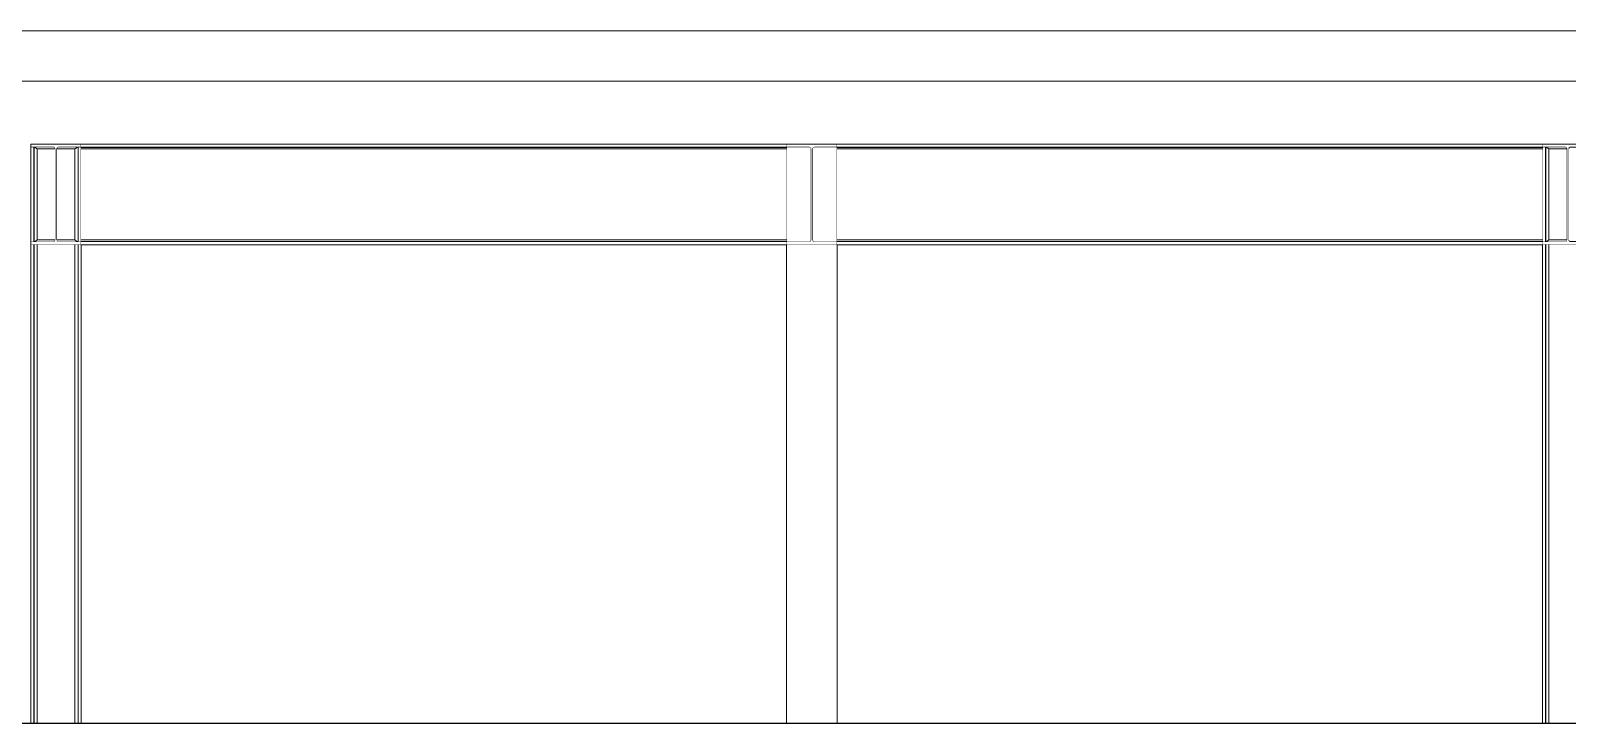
# Model space of a CAD drawing. Extents: x -3080 to 28500, y -1326 to 31609.
# Drawn here: x 13310 to 13920, y 27376 to 27651 of the extents above; entities that cross this region are included whole.
import ezdxf
from ezdxf.xclip import XClip

# ---------------------------------------------------------------- set-up
doc = ezdxf.new("R2010")
doc.units = 0
doc.header["$LTSCALE"] = 100
doc.header["$XCLIPFRAME"] = 2
doc.linetypes.add('188K-SM-07-F10-MECH-CR PIPE-Y2257103$0$X-S-FAB_SL ALL$0$Wipeout_Contour', pattern=[1, 0, -1])
for name, color, linetype in [('0-xref', 8, 'Continuous'), ('188K-SM-07-F10-MECH-CR PIPE-Y2257103$0$X-S-FAB_SL ALL$0$ASP_1', 1, 'Continuous'), ('188K-SM-07-F10-MECH-CR PIPE-Y2257103$0$X-S-FAB_SL ALL$0$Hattch', 7, 'Continuous'), ('188K-SM-07-F10-MECH-CR PIPE-Y2257103$0$X-S-FAB_SL ALL$0$S-BEAM', 7, 'Continuous'), ('188K-SM-07-F10-MECH-CR PIPE-Y2257103$0$X-S-FAB_SL ALL$0$S-COL', 7, 'Continuous'), ('188K-SM-07-F10-MECH-CR PIPE-Y2257103$0$X-S-FAB_SL ALL$0$S-SLAB', 7, 'Continuous')]:
    doc.layers.add(name, color=color, linetype=linetype)

# ---------------------------------------------------------------- blocks, each defined once
blk = doc.blocks.new('188K-SM-07-F10-MECH-CR PIPE-Y2257103$0$X-S-FAB_SL ALL$0$剖面元素_242_3', base_point=(23061.26, -8263.06))
at = {"layer": '188K-SM-07-F10-MECH-CR PIPE-Y2257103$0$X-S-FAB_SL ALL$0$S-SLAB', "color": 15, "lineweight": 0}
for p, q in [((40656.26, -6943.06), (24906.26, -6943.06)), ((40656.26, -6963.06), (24906.26, -6963.06))]:
    blk.add_line(p, q, dxfattribs=at)
blk = doc.blocks.new('188K-SM-07-F10-MECH-CR PIPE-Y2257103$0$X-S-FAB_SL ALL$0$剖面元素_1304_3', base_point=(23061.26, -8263.06))
at = {"layer": '188K-SM-07-F10-MECH-CR PIPE-Y2257103$0$X-S-FAB_SL ALL$0$S-BEAM', "color": 2, "lineweight": 0}
for p, q in [((36371.26, -6988.06), (36371.26, -6989.36)), ((36391.26, -6988.06), (36371.26, -6988.06)), ((36391.26, -6988.06), (36391.26, -6989.36)), ((36371.26, -7026.76), (36371.26, -7028.06)), ((36391.26, -7028.06), (36371.26, -7028.06)), ((36391.26, -7026.76), (36391.26, -7028.06))]:
    blk.add_line(p, q, dxfattribs=at)
at = {"layer": '188K-SM-07-F10-MECH-CR PIPE-Y2257103$0$X-S-FAB_SL ALL$0$S-BEAM', "color": 2, "lineweight": 0, "flags": 128}
for points in [[(36380.69, -6989.54), (36380.26, -6989.36), (36371.26, -6989.36)], [(36380.69, -6989.54), (36380.86, -6989.96), (36380.86, -7026.16), (36380.69, -7026.59)], [(36381.84, -6989.54), (36381.66, -6989.96), (36381.66, -7026.16), (36381.84, -7026.59)], [(36391.26, -6989.36), (36382.26, -6989.36), (36381.84, -6989.54)], [(36380.69, -7026.59), (36380.26, -7026.76), (36371.26, -7026.76)], [(36381.84, -7026.59), (36382.26, -7026.76), (36391.26, -7026.76)]]:
    blk.add_lwpolyline(points, dxfattribs=at)
blk = doc.blocks.new('188K-SM-07-F10-MECH-CR PIPE-Y2257103$0$X-S-FAB_SL ALL$0$剖面元素_1306_3', base_point=(23061.26, -8263.06))
at = {"layer": '188K-SM-07-F10-MECH-CR PIPE-Y2257103$0$X-S-FAB_SL ALL$0$S-BEAM', "color": 2, "lineweight": 0}
for p, q in [((36671.26, -6988.06), (36671.26, -6989.36)), ((36691.26, -6988.06), (36671.26, -6988.06)), ((36691.26, -6988.06), (36691.26, -6989.36)), ((36671.26, -7026.76), (36671.26, -7028.06)), ((36691.26, -7028.06), (36671.26, -7028.06)), ((36691.26, -7026.76), (36691.26, -7028.06))]:
    blk.add_line(p, q, dxfattribs=at)
at = {"layer": '188K-SM-07-F10-MECH-CR PIPE-Y2257103$0$X-S-FAB_SL ALL$0$S-BEAM', "color": 2, "lineweight": 0, "flags": 128}
for points in [[(36680.69, -6989.54), (36680.26, -6989.36), (36671.26, -6989.36)], [(36680.69, -6989.54), (36680.86, -6989.96), (36680.86, -7026.16), (36680.69, -7026.59)], [(36681.84, -6989.54), (36681.66, -6989.96), (36681.66, -7026.16), (36681.84, -7026.59)], [(36691.26, -6989.36), (36682.26, -6989.36), (36681.84, -6989.54)], [(36680.69, -7026.59), (36680.26, -7026.76), (36671.26, -7026.76)], [(36681.84, -7026.59), (36682.26, -7026.76), (36691.26, -7026.76)]]:
    blk.add_lwpolyline(points, dxfattribs=at)
blk = doc.blocks.new('188K-SM-07-F10-MECH-CR PIPE-Y2257103$0$X-S-FAB_SL ALL$0$剖面元素_1307_3', base_point=(23061.26, -8263.06))
at = {"layer": '188K-SM-07-F10-MECH-CR PIPE-Y2257103$0$X-S-FAB_SL ALL$0$S-BEAM', "color": 2, "lineweight": 0}
for p, q in [((36971.26, -6988.06), (36971.26, -6989.36)), ((36991.26, -6988.06), (36971.26, -6988.06)), ((36991.26, -6988.06), (36991.26, -6989.36)), ((36971.26, -7026.76), (36971.26, -7028.06)), ((36991.26, -7028.06), (36971.26, -7028.06)), ((36991.26, -7026.76), (36991.26, -7028.06))]:
    blk.add_line(p, q, dxfattribs=at)
at = {"layer": '188K-SM-07-F10-MECH-CR PIPE-Y2257103$0$X-S-FAB_SL ALL$0$S-BEAM', "color": 2, "lineweight": 0, "flags": 128}
for points in [[(36980.69, -6989.54), (36980.26, -6989.36), (36971.26, -6989.36)], [(36980.69, -6989.54), (36980.86, -6989.96), (36980.86, -7026.16), (36980.69, -7026.59)], [(36981.84, -6989.54), (36981.66, -6989.96), (36981.66, -7026.16), (36981.84, -7026.59)], [(36991.26, -6989.36), (36982.26, -6989.36), (36981.84, -6989.54)], [(36980.69, -7026.59), (36980.26, -7026.76), (36971.26, -7026.76)], [(36981.84, -7026.59), (36982.26, -7026.76), (36991.26, -7026.76)]]:
    blk.add_lwpolyline(points, dxfattribs=at)
blk = doc.blocks.new('188K-SM-07-F10-MECH-CR PIPE-Y2257103$0$X-S-FAB_SL ALL$0$剖面元素_2071_3', base_point=(23061.26, -8263.06))
at = {"color": 254, "linetype": '188K-SM-07-F10-MECH-CR PIPE-Y2257103$0$X-S-FAB_SL ALL$0$Wipeout_Contour', "lineweight": 0, "ltscale": 148184.86997}
blk.add_wipeout([(36373.76, -6989.96), (36373.76, -7026.16), (36380.86, -7026.16), (36380.86, -6989.96)], dxfattribs=at).dxf.layer = '188K-SM-07-F10-MECH-CR PIPE-Y2257103$0$X-S-FAB_SL ALL$0$Hattch'
at = {"color": 254, "linetype": '188K-SM-07-F10-MECH-CR PIPE-Y2257103$0$X-S-FAB_SL ALL$0$Wipeout_Contour', "lineweight": 0, "ltscale": 148237.307232}
blk.add_wipeout([(36391.26, -6989.36), (36390.06, -6989.36), (36390.06, -7026.76), (36391.26, -7026.76)], dxfattribs=at).dxf.layer = '188K-SM-07-F10-MECH-CR PIPE-Y2257103$0$X-S-FAB_SL ALL$0$Hattch'
at = {"color": 254, "linetype": '188K-SM-07-F10-MECH-CR PIPE-Y2257103$0$X-S-FAB_SL ALL$0$Wipeout_Contour', "lineweight": 0, "ltscale": 148325.434224}
blk.add_wipeout([(36390.06, -7218.06), (36391.26, -7218.06), (36391.26, -7028.06), (36390.06, -7028.06)], dxfattribs=at).dxf.layer = '188K-SM-07-F10-MECH-CR PIPE-Y2257103$0$X-S-FAB_SL ALL$0$Hattch'
at = {"color": 254, "linetype": '188K-SM-07-F10-MECH-CR PIPE-Y2257103$0$X-S-FAB_SL ALL$0$Wipeout_Contour', "lineweight": 0, "ltscale": 148234.60848}
blk.add_wipeout([(36390.06, -6989.36), (36389.89, -6989.36), (36389.89, -7026.76), (36390.06, -7026.76)], dxfattribs=at).dxf.layer = '188K-SM-07-F10-MECH-CR PIPE-Y2257103$0$X-S-FAB_SL ALL$0$Hattch'
at = {"color": 254, "linetype": '188K-SM-07-F10-MECH-CR PIPE-Y2257103$0$X-S-FAB_SL ALL$0$Wipeout_Contour', "lineweight": 0, "ltscale": 148322.737075}
blk.add_wipeout([(36389.89, -7218.06), (36390.06, -7218.06), (36390.06, -7028.06), (36389.89, -7028.06)], dxfattribs=at).dxf.layer = '188K-SM-07-F10-MECH-CR PIPE-Y2257103$0$X-S-FAB_SL ALL$0$Hattch'
at = {"color": 254, "linetype": '188K-SM-07-F10-MECH-CR PIPE-Y2257103$0$X-S-FAB_SL ALL$0$Wipeout_Contour', "lineweight": 0, "ltscale": 296466.76908}
blk.add_wipeout([(36389.41, -7026.58), (36389.42, -7026.59), (36389.84, -7026.76), (36389.89, -7026.76), (36389.89, -6989.36), (36389.84, -6989.36), (36389.42, -6989.54), (36389.41, -6989.54)], dxfattribs=at).dxf.layer = '188K-SM-07-F10-MECH-CR PIPE-Y2257103$0$X-S-FAB_SL ALL$0$Hattch'
at = {"color": 254, "linetype": '188K-SM-07-F10-MECH-CR PIPE-Y2257103$0$X-S-FAB_SL ALL$0$Wipeout_Contour', "lineweight": 0, "ltscale": 148321.461294}
blk.add_wipeout([(36389.41, -7218.06), (36389.89, -7218.06), (36389.89, -7028.06), (36389.41, -7028.06)], dxfattribs=at).dxf.layer = '188K-SM-07-F10-MECH-CR PIPE-Y2257103$0$X-S-FAB_SL ALL$0$Hattch'
at = {"color": 254, "linetype": '188K-SM-07-F10-MECH-CR PIPE-Y2257103$0$X-S-FAB_SL ALL$0$Wipeout_Contour', "lineweight": 0, "ltscale": 148319.25157}
blk.add_wipeout([(36388.76, -7218.06), (36389.41, -7218.06), (36389.41, -7028.06), (36388.76, -7028.06)], dxfattribs=at).dxf.layer = '188K-SM-07-F10-MECH-CR PIPE-Y2257103$0$X-S-FAB_SL ALL$0$Hattch'
at = {"color": 254, "linetype": '188K-SM-07-F10-MECH-CR PIPE-Y2257103$0$X-S-FAB_SL ALL$0$Wipeout_Contour', "lineweight": 0, "ltscale": 148231.120149}
blk.add_wipeout([(36388.76, -6989.96), (36388.76, -7026.16), (36389.41, -7026.58), (36389.41, -6989.54)], dxfattribs=at).dxf.layer = '188K-SM-07-F10-MECH-CR PIPE-Y2257103$0$X-S-FAB_SL ALL$0$Hattch'
at = {"color": 254, "linetype": '188K-SM-07-F10-MECH-CR PIPE-Y2257103$0$X-S-FAB_SL ALL$0$Wipeout_Contour', "lineweight": 0, "ltscale": 148288.53492}
blk.add_wipeout([(36388.76, -7028.06), (36373.76, -7028.06), (36373.76, -7218.06), (36388.76, -7218.06)], dxfattribs=at).dxf.layer = '188K-SM-07-F10-MECH-CR PIPE-Y2257103$0$X-S-FAB_SL ALL$0$Hattch'
at = {"color": 254, "linetype": '188K-SM-07-F10-MECH-CR PIPE-Y2257103$0$X-S-FAB_SL ALL$0$Wipeout_Contour', "lineweight": 0, "ltscale": 148215.899524}
blk.add_wipeout([(36381.66, -7026.16), (36388.76, -7026.16), (36388.76, -6989.96), (36381.66, -6989.96)], dxfattribs=at).dxf.layer = '188K-SM-07-F10-MECH-CR PIPE-Y2257103$0$X-S-FAB_SL ALL$0$Hattch'
at = {"color": 254, "linetype": '188K-SM-07-F10-MECH-CR PIPE-Y2257103$0$X-S-FAB_SL ALL$0$Wipeout_Contour', "lineweight": 0, "ltscale": 148257.818154}
blk.add_wipeout([(36373.11, -7218.06), (36373.76, -7218.06), (36373.76, -7028.06), (36373.11, -7028.06)], dxfattribs=at).dxf.layer = '188K-SM-07-F10-MECH-CR PIPE-Y2257103$0$X-S-FAB_SL ALL$0$Hattch'
at = {"layer": '188K-SM-07-F10-MECH-CR PIPE-Y2257103$0$X-S-FAB_SL ALL$0$S-COL', "color": 8, "lineweight": 0}
for p, q in [((36388.76, -7026.16), (36388.76, -6989.96)), ((36390.06, -7026.76), (36390.06, -6989.36)), ((36391.26, -7026.76), (36391.26, -6989.36)), ((36388.76, -7218.06), (36388.76, -7028.06)), ((36390.06, -7218.06), (36390.06, -7028.06)), ((36391.26, -7218.06), (36391.26, -7028.06))]:
    blk.add_line(p, q, dxfattribs=at)
at = {"color": 254, "linetype": '188K-SM-07-F10-MECH-CR PIPE-Y2257103$0$X-S-FAB_SL ALL$0$Wipeout_Contour', "lineweight": 0, "ltscale": 148169.650212}
blk.add_wipeout([(36373.11, -7026.58), (36373.76, -7026.16), (36373.76, -6989.96), (36373.11, -6989.54)], dxfattribs=at).dxf.layer = '188K-SM-07-F10-MECH-CR PIPE-Y2257103$0$X-S-FAB_SL ALL$0$Hattch'
at = {"color": 254, "linetype": '188K-SM-07-F10-MECH-CR PIPE-Y2257103$0$X-S-FAB_SL ALL$0$Wipeout_Contour', "lineweight": 0, "ltscale": 296334.775581}
blk.add_wipeout([(36372.64, -6989.36), (36372.64, -7026.76), (36372.69, -7026.76), (36373.11, -7026.59), (36373.11, -7026.58), (36373.11, -6989.54), (36373.11, -6989.54), (36372.69, -6989.36)], dxfattribs=at).dxf.layer = '188K-SM-07-F10-MECH-CR PIPE-Y2257103$0$X-S-FAB_SL ALL$0$Hattch'
at = {"color": 254, "linetype": '188K-SM-07-F10-MECH-CR PIPE-Y2257103$0$X-S-FAB_SL ALL$0$Wipeout_Contour', "lineweight": 0, "ltscale": 148255.60847}
blk.add_wipeout([(36372.64, -7218.06), (36373.11, -7218.06), (36373.11, -7028.06), (36372.64, -7028.06)], dxfattribs=at).dxf.layer = '188K-SM-07-F10-MECH-CR PIPE-Y2257103$0$X-S-FAB_SL ALL$0$Hattch'
at = {"color": 254, "linetype": '188K-SM-07-F10-MECH-CR PIPE-Y2257103$0$X-S-FAB_SL ALL$0$Wipeout_Contour', "lineweight": 0, "ltscale": 148254.332708}
blk.add_wipeout([(36372.46, -7218.06), (36372.64, -7218.06), (36372.64, -7028.06), (36372.46, -7028.06)], dxfattribs=at).dxf.layer = '188K-SM-07-F10-MECH-CR PIPE-Y2257103$0$X-S-FAB_SL ALL$0$Hattch'
at = {"color": 254, "linetype": '188K-SM-07-F10-MECH-CR PIPE-Y2257103$0$X-S-FAB_SL ALL$0$Wipeout_Contour', "lineweight": 0, "ltscale": 148166.163442}
blk.add_wipeout([(36372.46, -6989.36), (36372.46, -7026.76), (36372.64, -7026.76), (36372.64, -6989.36)], dxfattribs=at).dxf.layer = '188K-SM-07-F10-MECH-CR PIPE-Y2257103$0$X-S-FAB_SL ALL$0$Hattch'
at = {"color": 254, "linetype": '188K-SM-07-F10-MECH-CR PIPE-Y2257103$0$X-S-FAB_SL ALL$0$Wipeout_Contour', "lineweight": 0, "ltscale": 148163.46475}
blk.add_wipeout([(36372.46, -6989.36), (36371.26, -6989.36), (36371.26, -7026.76), (36372.46, -7026.76)], dxfattribs=at).dxf.layer = '188K-SM-07-F10-MECH-CR PIPE-Y2257103$0$X-S-FAB_SL ALL$0$Hattch'
at = {"color": 254, "linetype": '188K-SM-07-F10-MECH-CR PIPE-Y2257103$0$X-S-FAB_SL ALL$0$Wipeout_Contour', "lineweight": 0, "ltscale": 148251.635621}
blk.add_wipeout([(36371.26, -7218.06), (36372.46, -7218.06), (36372.46, -7028.06), (36371.26, -7028.06)], dxfattribs=at).dxf.layer = '188K-SM-07-F10-MECH-CR PIPE-Y2257103$0$X-S-FAB_SL ALL$0$Hattch'
at = {"layer": '188K-SM-07-F10-MECH-CR PIPE-Y2257103$0$X-S-FAB_SL ALL$0$S-COL', "color": 8, "lineweight": 0}
for p, q in [((36371.26, -7026.76), (36371.26, -6989.36)), ((36372.46, -7026.76), (36372.46, -6989.36)), ((36373.76, -7026.16), (36373.76, -6989.96)), ((36371.26, -7218.06), (36371.26, -7028.06)), ((36372.46, -7218.06), (36372.46, -7028.06)), ((36373.76, -7218.06), (36373.76, -7028.06))]:
    blk.add_line(p, q, dxfattribs=at)
blk = doc.blocks.new('188K-SM-07-F10-MECH-CR PIPE-Y2257103$0$X-S-FAB_SL ALL$0$剖面元素_2078_3', base_point=(23061.26, -8263.06))
at = {"color": 254, "linetype": '188K-SM-07-F10-MECH-CR PIPE-Y2257103$0$X-S-FAB_SL ALL$0$Wipeout_Contour', "lineweight": 0, "ltscale": 150542.220377}
blk.add_wipeout([(36980.86, -6989.96), (36973.76, -6989.96), (36973.76, -7026.16), (36980.86, -7026.16)], dxfattribs=at).dxf.layer = '188K-SM-07-F10-MECH-CR PIPE-Y2257103$0$X-S-FAB_SL ALL$0$Hattch'
at = {"color": 254, "linetype": '188K-SM-07-F10-MECH-CR PIPE-Y2257103$0$X-S-FAB_SL ALL$0$Wipeout_Contour', "lineweight": 0, "ltscale": 150594.687834}
blk.add_wipeout([(36991.26, -6989.36), (36990.06, -6989.36), (36990.06, -7026.76), (36991.26, -7026.76)], dxfattribs=at).dxf.layer = '188K-SM-07-F10-MECH-CR PIPE-Y2257103$0$X-S-FAB_SL ALL$0$Hattch'
at = {"color": 254, "linetype": '188K-SM-07-F10-MECH-CR PIPE-Y2257103$0$X-S-FAB_SL ALL$0$Wipeout_Contour', "lineweight": 0, "ltscale": 150681.43662}
blk.add_wipeout([(36990.06, -7218.06), (36991.26, -7218.06), (36991.26, -7028.06), (36990.06, -7028.06)], dxfattribs=at).dxf.layer = '188K-SM-07-F10-MECH-CR PIPE-Y2257103$0$X-S-FAB_SL ALL$0$Hattch'
at = {"color": 254, "linetype": '188K-SM-07-F10-MECH-CR PIPE-Y2257103$0$X-S-FAB_SL ALL$0$Wipeout_Contour', "lineweight": 0, "ltscale": 150678.737868}
blk.add_wipeout([(36989.89, -7218.06), (36990.06, -7218.06), (36990.06, -7028.06), (36989.89, -7028.06)], dxfattribs=at).dxf.layer = '188K-SM-07-F10-MECH-CR PIPE-Y2257103$0$X-S-FAB_SL ALL$0$Hattch'
at = {"color": 254, "linetype": '188K-SM-07-F10-MECH-CR PIPE-Y2257103$0$X-S-FAB_SL ALL$0$Wipeout_Contour', "lineweight": 0, "ltscale": 150591.987528}
blk.add_wipeout([(36990.06, -6989.36), (36989.89, -6989.36), (36989.89, -7026.76), (36990.06, -7026.76)], dxfattribs=at).dxf.layer = '188K-SM-07-F10-MECH-CR PIPE-Y2257103$0$X-S-FAB_SL ALL$0$Hattch'
at = {"color": 254, "linetype": '188K-SM-07-F10-MECH-CR PIPE-Y2257103$0$X-S-FAB_SL ALL$0$Wipeout_Contour', "lineweight": 0, "ltscale": 301181.525763}
blk.add_wipeout([(36989.41, -7026.58), (36989.42, -7026.59), (36989.84, -7026.76), (36989.89, -7026.76), (36989.89, -6989.36), (36989.84, -6989.36), (36989.42, -6989.54), (36989.41, -6989.54)], dxfattribs=at).dxf.layer = '188K-SM-07-F10-MECH-CR PIPE-Y2257103$0$X-S-FAB_SL ALL$0$Hattch'
at = {"color": 254, "linetype": '188K-SM-07-F10-MECH-CR PIPE-Y2257103$0$X-S-FAB_SL ALL$0$Wipeout_Contour', "lineweight": 0, "ltscale": 150677.461329}
blk.add_wipeout([(36989.41, -7218.06), (36989.89, -7218.06), (36989.89, -7028.06), (36989.41, -7028.06)], dxfattribs=at).dxf.layer = '188K-SM-07-F10-MECH-CR PIPE-Y2257103$0$X-S-FAB_SL ALL$0$Hattch'
at = {"color": 254, "linetype": '188K-SM-07-F10-MECH-CR PIPE-Y2257103$0$X-S-FAB_SL ALL$0$Wipeout_Contour', "lineweight": 0, "ltscale": 150675.250291}
blk.add_wipeout([(36988.76, -7218.06), (36989.41, -7218.06), (36989.41, -7028.06), (36988.76, -7028.06)], dxfattribs=at).dxf.layer = '188K-SM-07-F10-MECH-CR PIPE-Y2257103$0$X-S-FAB_SL ALL$0$Hattch'
at = {"color": 254, "linetype": '188K-SM-07-F10-MECH-CR PIPE-Y2257103$0$X-S-FAB_SL ALL$0$Wipeout_Contour', "lineweight": 0, "ltscale": 150588.4972}
blk.add_wipeout([(36988.76, -6989.96), (36988.76, -7026.16), (36989.41, -7026.58), (36989.41, -6989.54)], dxfattribs=at).dxf.layer = '188K-SM-07-F10-MECH-CR PIPE-Y2257103$0$X-S-FAB_SL ALL$0$Hattch'
at = {"color": 254, "linetype": '188K-SM-07-F10-MECH-CR PIPE-Y2257103$0$X-S-FAB_SL ALL$0$Wipeout_Contour', "lineweight": 0, "ltscale": 150644.515372}
blk.add_wipeout([(36988.76, -7028.06), (36973.76, -7028.06), (36973.76, -7218.06), (36988.76, -7218.06)], dxfattribs=at).dxf.layer = '188K-SM-07-F10-MECH-CR PIPE-Y2257103$0$X-S-FAB_SL ALL$0$Hattch'
at = {"color": 254, "linetype": '188K-SM-07-F10-MECH-CR PIPE-Y2257103$0$X-S-FAB_SL ALL$0$Wipeout_Contour', "lineweight": 0, "ltscale": 150573.267811}
blk.add_wipeout([(36981.66, -6989.96), (36981.66, -7026.16), (36988.76, -7026.16), (36988.76, -6989.96)], dxfattribs=at).dxf.layer = '188K-SM-07-F10-MECH-CR PIPE-Y2257103$0$X-S-FAB_SL ALL$0$Hattch'
at = {"color": 254, "linetype": '188K-SM-07-F10-MECH-CR PIPE-Y2257103$0$X-S-FAB_SL ALL$0$Wipeout_Contour', "lineweight": 0, "ltscale": 150613.780339}
blk.add_wipeout([(36973.11, -7218.06), (36973.76, -7218.06), (36973.76, -7028.06), (36973.11, -7028.06)], dxfattribs=at).dxf.layer = '188K-SM-07-F10-MECH-CR PIPE-Y2257103$0$X-S-FAB_SL ALL$0$Hattch'
at = {"layer": '188K-SM-07-F10-MECH-CR PIPE-Y2257103$0$X-S-FAB_SL ALL$0$S-COL', "color": 8, "lineweight": 0}
for p, q in [((36988.76, -7026.16), (36988.76, -6989.96)), ((36990.06, -7026.76), (36990.06, -6989.36)), ((36991.26, -7026.76), (36991.26, -6989.36)), ((36988.76, -7218.06), (36988.76, -7028.06)), ((36990.06, -7218.06), (36990.06, -7028.06)), ((36991.26, -7218.06), (36991.26, -7028.06))]:
    blk.add_line(p, q, dxfattribs=at)
at = {"color": 254, "linetype": '188K-SM-07-F10-MECH-CR PIPE-Y2257103$0$X-S-FAB_SL ALL$0$Wipeout_Contour', "lineweight": 0, "ltscale": 150526.991839}
blk.add_wipeout([(36973.11, -7026.58), (36973.76, -7026.16), (36973.76, -6989.96), (36973.11, -6989.54)], dxfattribs=at).dxf.layer = '188K-SM-07-F10-MECH-CR PIPE-Y2257103$0$X-S-FAB_SL ALL$0$Hattch'
at = {"color": 254, "linetype": '188K-SM-07-F10-MECH-CR PIPE-Y2257103$0$X-S-FAB_SL ALL$0$Wipeout_Contour', "lineweight": 0, "ltscale": 150611.56934}
blk.add_wipeout([(36972.64, -7218.06), (36973.11, -7218.06), (36973.11, -7028.06), (36972.64, -7028.06)], dxfattribs=at).dxf.layer = '188K-SM-07-F10-MECH-CR PIPE-Y2257103$0$X-S-FAB_SL ALL$0$Hattch'
at = {"color": 254, "linetype": '188K-SM-07-F10-MECH-CR PIPE-Y2257103$0$X-S-FAB_SL ALL$0$Wipeout_Contour', "lineweight": 0, "ltscale": 301049.4562}
blk.add_wipeout([(36972.64, -6989.36), (36972.64, -7026.76), (36972.69, -7026.76), (36973.11, -7026.59), (36973.11, -7026.58), (36973.11, -6989.54), (36973.11, -6989.54), (36972.69, -6989.36)], dxfattribs=at).dxf.layer = '188K-SM-07-F10-MECH-CR PIPE-Y2257103$0$X-S-FAB_SL ALL$0$Hattch'
at = {"color": 254, "linetype": '188K-SM-07-F10-MECH-CR PIPE-Y2257103$0$X-S-FAB_SL ALL$0$Wipeout_Contour', "lineweight": 0, "ltscale": 150523.503047}
blk.add_wipeout([(36972.46, -6989.36), (36972.46, -7026.76), (36972.64, -7026.76), (36972.64, -6989.36)], dxfattribs=at).dxf.layer = '188K-SM-07-F10-MECH-CR PIPE-Y2257103$0$X-S-FAB_SL ALL$0$Hattch'
at = {"color": 254, "linetype": '188K-SM-07-F10-MECH-CR PIPE-Y2257103$0$X-S-FAB_SL ALL$0$Wipeout_Contour', "lineweight": 0, "ltscale": 150610.292819}
blk.add_wipeout([(36972.46, -7218.06), (36972.64, -7218.06), (36972.64, -7028.06), (36972.46, -7028.06)], dxfattribs=at).dxf.layer = '188K-SM-07-F10-MECH-CR PIPE-Y2257103$0$X-S-FAB_SL ALL$0$Hattch'
at = {"color": 254, "linetype": '188K-SM-07-F10-MECH-CR PIPE-Y2257103$0$X-S-FAB_SL ALL$0$Wipeout_Contour', "lineweight": 0, "ltscale": 150607.594126}
blk.add_wipeout([(36971.26, -7218.06), (36972.46, -7218.06), (36972.46, -7028.06), (36971.26, -7028.06)], dxfattribs=at).dxf.layer = '188K-SM-07-F10-MECH-CR PIPE-Y2257103$0$X-S-FAB_SL ALL$0$Hattch'
at = {"color": 254, "linetype": '188K-SM-07-F10-MECH-CR PIPE-Y2257103$0$X-S-FAB_SL ALL$0$Wipeout_Contour', "lineweight": 0, "ltscale": 150520.802799}
blk.add_wipeout([(36972.46, -6989.36), (36971.26, -6989.36), (36971.26, -7026.76), (36972.46, -7026.76)], dxfattribs=at).dxf.layer = '188K-SM-07-F10-MECH-CR PIPE-Y2257103$0$X-S-FAB_SL ALL$0$Hattch'
at = {"layer": '188K-SM-07-F10-MECH-CR PIPE-Y2257103$0$X-S-FAB_SL ALL$0$S-COL', "color": 8, "lineweight": 0}
for p, q in [((36971.26, -7026.76), (36971.26, -6989.36)), ((36972.46, -7026.76), (36972.46, -6989.36)), ((36973.76, -7026.16), (36973.76, -6989.96)), ((36971.26, -7218.06), (36971.26, -7028.06)), ((36972.46, -7218.06), (36972.46, -7028.06)), ((36973.76, -7218.06), (36973.76, -7028.06))]:
    blk.add_line(p, q, dxfattribs=at)
blk = doc.blocks.new('188K-SM-07-F10-MECH-CR PIPE-Y2257103$0$X-S-FAB_SL ALL$0$剖面元素_2079_3', base_point=(23061.26, -8263.06))
at = {"color": 254, "linetype": '188K-SM-07-F10-MECH-CR PIPE-Y2257103$0$X-S-FAB_SL ALL$0$Wipeout_Contour', "lineweight": 0, "ltscale": 149466.35018}
blk.add_wipeout([(36691.26, -7028.06), (36671.26, -7028.06), (36671.26, -7218.06), (36691.26, -7218.06)], dxfattribs=at).dxf.layer = '188K-SM-07-F10-MECH-CR PIPE-Y2257103$0$X-S-FAB_SL ALL$0$Hattch'
at = {"color": 254, "linetype": '188K-SM-07-F10-MECH-CR PIPE-Y2257103$0$X-S-FAB_SL ALL$0$Wipeout_Contour', "lineweight": 0, "ltscale": 298732.459954}
blk.add_wipeout([(36671.26, -6989.36), (36671.26, -7026.76), (36680.26, -7026.76), (36680.69, -7026.59), (36680.86, -7026.16), (36680.86, -6989.96), (36680.69, -6989.54), (36680.26, -6989.36)], dxfattribs=at).dxf.layer = '188K-SM-07-F10-MECH-CR PIPE-Y2257103$0$X-S-FAB_SL ALL$0$Hattch'
at = {"layer": '188K-SM-07-F10-MECH-CR PIPE-Y2257103$0$X-S-FAB_SL ALL$0$S-COL', "color": 8, "lineweight": 0}
for p, q in [((36671.26, -7026.76), (36671.26, -6989.36)), ((36671.26, -7218.06), (36671.26, -7028.06))]:
    blk.add_line(p, q, dxfattribs=at)
at = {"color": 254, "linetype": '188K-SM-07-F10-MECH-CR PIPE-Y2257103$0$X-S-FAB_SL ALL$0$Wipeout_Contour', "lineweight": 0, "ltscale": 298783.123314}
blk.add_wipeout([(36681.66, -6989.96), (36681.66, -7026.16), (36681.84, -7026.59), (36682.26, -7026.76), (36691.26, -7026.76), (36691.26, -6989.36), (36682.26, -6989.36), (36681.84, -6989.54)], dxfattribs=at).dxf.layer = '188K-SM-07-F10-MECH-CR PIPE-Y2257103$0$X-S-FAB_SL ALL$0$Hattch'
at = {"layer": '188K-SM-07-F10-MECH-CR PIPE-Y2257103$0$X-S-FAB_SL ALL$0$S-COL', "color": 8, "lineweight": 0}
for p, q in [((36691.26, -7026.76), (36691.26, -6989.36)), ((36691.26, -7218.06), (36691.26, -7028.06))]:
    blk.add_line(p, q, dxfattribs=at)
blk = doc.blocks.new('188K-SM-07-F10-MECH-CR PIPE-Y2257103$0$X-S-FAB_SL ALL$0$剖面元素_2119_3', base_point=(23061.26, -8263.06))
at = {"color": 254, "linetype": '188K-SM-07-F10-MECH-CR PIPE-Y2257103$0$X-S-FAB_SL ALL$0$Wipeout_Contour', "lineweight": 0, "ltscale": 149953.849624}
blk.add_wipeout([(36691.26, -6989.36), (36971.26, -6989.36), (36971.26, -6988.06), (36691.26, -6988.06)], dxfattribs=at).dxf.layer = '188K-SM-07-F10-MECH-CR PIPE-Y2257103$0$X-S-FAB_SL ALL$0$Hattch'
at = {"color": 254, "linetype": '188K-SM-07-F10-MECH-CR PIPE-Y2257103$0$X-S-FAB_SL ALL$0$Wipeout_Contour', "lineweight": 0, "ltscale": 148168.32911}
blk.add_wipeout([(36380.26, -6989.36), (36372.69, -6989.36), (36373.11, -6989.54), (36380.69, -6989.54)], dxfattribs=at).dxf.layer = '188K-SM-07-F10-MECH-CR PIPE-Y2257103$0$X-S-FAB_SL ALL$0$Hattch'
at = {"color": 254, "linetype": '188K-SM-07-F10-MECH-CR PIPE-Y2257103$0$X-S-FAB_SL ALL$0$Wipeout_Contour', "lineweight": 0, "ltscale": 148232.438597}
blk.add_wipeout([(36389.42, -7026.59), (36381.84, -7026.59), (36382.26, -7026.76), (36389.84, -7026.76)], dxfattribs=at).dxf.layer = '188K-SM-07-F10-MECH-CR PIPE-Y2257103$0$X-S-FAB_SL ALL$0$Hattch'
at = {"color": 254, "linetype": '188K-SM-07-F10-MECH-CR PIPE-Y2257103$0$X-S-FAB_SL ALL$0$Wipeout_Contour', "lineweight": 0, "ltscale": 148204.277981}
blk.add_wipeout([(36381.84, -6989.54), (36389.42, -6989.54), (36389.84, -6989.36), (36382.26, -6989.36)], dxfattribs=at).dxf.layer = '188K-SM-07-F10-MECH-CR PIPE-Y2257103$0$X-S-FAB_SL ALL$0$Hattch'
at = {"color": 254, "linetype": '188K-SM-07-F10-MECH-CR PIPE-Y2257103$0$X-S-FAB_SL ALL$0$Wipeout_Contour', "lineweight": 0, "ltscale": 149954.399855}
blk.add_wipeout([(36971.26, -6989.36), (36691.26, -6989.36), (36691.26, -6989.54), (36971.26, -6989.54)], dxfattribs=at).dxf.layer = '188K-SM-07-F10-MECH-CR PIPE-Y2257103$0$X-S-FAB_SL ALL$0$Hattch'
at = {"color": 254, "linetype": '188K-SM-07-F10-MECH-CR PIPE-Y2257103$0$X-S-FAB_SL ALL$0$Wipeout_Contour', "lineweight": 0, "ltscale": 148196.496557}
blk.add_wipeout([(36372.69, -7026.76), (36380.26, -7026.76), (36380.69, -7026.59), (36373.11, -7026.59)], dxfattribs=at).dxf.layer = '188K-SM-07-F10-MECH-CR PIPE-Y2257103$0$X-S-FAB_SL ALL$0$Hattch'
at = {"color": 254, "linetype": '188K-SM-07-F10-MECH-CR PIPE-Y2257103$0$X-S-FAB_SL ALL$0$Wipeout_Contour', "lineweight": 0, "ltscale": 185256.93226}
blk.add_wipeout([(36381.84, -6989.54), (36381.66, -6989.96), (36388.76, -6989.96), (36389.41, -6989.54), (36389.42, -6989.54)], dxfattribs=at).dxf.layer = '188K-SM-07-F10-MECH-CR PIPE-Y2257103$0$X-S-FAB_SL ALL$0$Hattch'
at = {"color": 254, "linetype": '188K-SM-07-F10-MECH-CR PIPE-Y2257103$0$X-S-FAB_SL ALL$0$Wipeout_Contour', "lineweight": 0, "ltscale": 149954.623594}
blk.add_wipeout([(36971.26, -6989.54), (36691.26, -6989.54), (36691.26, -6989.96), (36971.26, -6989.96)], dxfattribs=at).dxf.layer = '188K-SM-07-F10-MECH-CR PIPE-Y2257103$0$X-S-FAB_SL ALL$0$Hattch'
at = {"color": 254, "linetype": '188K-SM-07-F10-MECH-CR PIPE-Y2257103$0$X-S-FAB_SL ALL$0$Wipeout_Contour', "lineweight": 0, "ltscale": 185291.829913}
blk.add_wipeout([(36388.76, -7026.16), (36381.66, -7026.16), (36381.84, -7026.59), (36389.42, -7026.59), (36389.41, -7026.58)], dxfattribs=at).dxf.layer = '188K-SM-07-F10-MECH-CR PIPE-Y2257103$0$X-S-FAB_SL ALL$0$Hattch'
at = {"color": 254, "linetype": '188K-SM-07-F10-MECH-CR PIPE-Y2257103$0$X-S-FAB_SL ALL$0$Wipeout_Contour', "lineweight": 0, "ltscale": 148775.055241}
blk.add_wipeout([(36671.26, -6988.06), (36391.26, -6988.06), (36391.26, -6989.36), (36671.26, -6989.36)], dxfattribs=at).dxf.layer = '188K-SM-07-F10-MECH-CR PIPE-Y2257103$0$X-S-FAB_SL ALL$0$Hattch'
at = {"color": 254, "linetype": '188K-SM-07-F10-MECH-CR PIPE-Y2257103$0$X-S-FAB_SL ALL$0$Wipeout_Contour', "lineweight": 0, "ltscale": 185209.128688}
blk.add_wipeout([(36373.11, -6989.54), (36373.11, -6989.54), (36373.76, -6989.96), (36380.86, -6989.96), (36380.69, -6989.54)], dxfattribs=at).dxf.layer = '188K-SM-07-F10-MECH-CR PIPE-Y2257103$0$X-S-FAB_SL ALL$0$Hattch'
at = {"color": 254, "linetype": '188K-SM-07-F10-MECH-CR PIPE-Y2257103$0$X-S-FAB_SL ALL$0$Wipeout_Contour', "lineweight": 0, "ltscale": 149968.315259}
blk.add_wipeout([(36971.26, -6989.96), (36691.26, -6989.96), (36691.26, -7026.16), (36971.26, -7026.16)], dxfattribs=at).dxf.layer = '188K-SM-07-F10-MECH-CR PIPE-Y2257103$0$X-S-FAB_SL ALL$0$Hattch'
at = {"color": 254, "linetype": '188K-SM-07-F10-MECH-CR PIPE-Y2257103$0$X-S-FAB_SL ALL$0$Wipeout_Contour', "lineweight": 0, "ltscale": 185244.035388}
blk.add_wipeout([(36373.11, -7026.59), (36380.69, -7026.59), (36380.86, -7026.16), (36373.76, -7026.16), (36373.11, -7026.58)], dxfattribs=at).dxf.layer = '188K-SM-07-F10-MECH-CR PIPE-Y2257103$0$X-S-FAB_SL ALL$0$Hattch'
at = {"color": 254, "linetype": '188K-SM-07-F10-MECH-CR PIPE-Y2257103$0$X-S-FAB_SL ALL$0$Wipeout_Contour', "lineweight": 0, "ltscale": 148804.220266}
blk.add_wipeout([(36671.26, -7026.76), (36391.26, -7026.76), (36391.26, -7028.06), (36671.26, -7028.06)], dxfattribs=at).dxf.layer = '188K-SM-07-F10-MECH-CR PIPE-Y2257103$0$X-S-FAB_SL ALL$0$Hattch'
at = {"layer": '188K-SM-07-F10-MECH-CR PIPE-Y2257103$0$X-S-FAB_SL ALL$0$S-BEAM', "color": 8, "lineweight": 0}
for p, q in [((36373.11, -6989.54), (36372.69, -6989.36)), ((36373.11, -6989.54), (36373.76, -6989.96)), ((36373.76, -6989.96), (36380.86, -6989.96)), ((36373.11, -7026.59), (36372.69, -7026.76)), ((36373.76, -7026.16), (36373.11, -7026.58)), ((36380.86, -7026.16), (36373.76, -7026.16))]:
    blk.add_line(p, q, dxfattribs=at)
at = {"color": 254, "linetype": '188K-SM-07-F10-MECH-CR PIPE-Y2257103$0$X-S-FAB_SL ALL$0$Wipeout_Contour', "lineweight": 0, "ltscale": 150525.898631}
blk.add_wipeout([(36980.26, -6989.36), (36972.69, -6989.36), (36973.11, -6989.54), (36980.69, -6989.54)], dxfattribs=at).dxf.layer = '188K-SM-07-F10-MECH-CR PIPE-Y2257103$0$X-S-FAB_SL ALL$0$Hattch'
at = {"color": 254, "linetype": '188K-SM-07-F10-MECH-CR PIPE-Y2257103$0$X-S-FAB_SL ALL$0$Wipeout_Contour', "lineweight": 0, "ltscale": 148803.662715}
blk.add_wipeout([(36391.26, -7026.59), (36391.26, -7026.76), (36671.26, -7026.76), (36671.26, -7026.59)], dxfattribs=at).dxf.layer = '188K-SM-07-F10-MECH-CR PIPE-Y2257103$0$X-S-FAB_SL ALL$0$Hattch'
at = {"color": 254, "linetype": '188K-SM-07-F10-MECH-CR PIPE-Y2257103$0$X-S-FAB_SL ALL$0$Wipeout_Contour', "lineweight": 0, "ltscale": 149982.007376}
blk.add_wipeout([(36691.26, -7026.59), (36971.26, -7026.59), (36971.26, -7026.16), (36691.26, -7026.16)], dxfattribs=at).dxf.layer = '188K-SM-07-F10-MECH-CR PIPE-Y2257103$0$X-S-FAB_SL ALL$0$Hattch'
at = {"color": 254, "linetype": '188K-SM-07-F10-MECH-CR PIPE-Y2257103$0$X-S-FAB_SL ALL$0$Wipeout_Contour', "lineweight": 0, "ltscale": 188156.087402}
blk.add_wipeout([(36973.11, -6989.54), (36973.11, -6989.54), (36973.76, -6989.96), (36980.86, -6989.96), (36980.69, -6989.54)], dxfattribs=at).dxf.layer = '188K-SM-07-F10-MECH-CR PIPE-Y2257103$0$X-S-FAB_SL ALL$0$Hattch'
at = {"color": 254, "linetype": '188K-SM-07-F10-MECH-CR PIPE-Y2257103$0$X-S-FAB_SL ALL$0$Wipeout_Contour', "lineweight": 0, "ltscale": 148803.43606}
blk.add_wipeout([(36391.26, -7026.16), (36391.26, -7026.59), (36671.26, -7026.59), (36671.26, -7026.16)], dxfattribs=at).dxf.layer = '188K-SM-07-F10-MECH-CR PIPE-Y2257103$0$X-S-FAB_SL ALL$0$Hattch'
at = {"color": 254, "linetype": '188K-SM-07-F10-MECH-CR PIPE-Y2257103$0$X-S-FAB_SL ALL$0$Wipeout_Contour', "lineweight": 0, "ltscale": 149982.23225}
blk.add_wipeout([(36691.26, -7026.59), (36691.26, -7026.76), (36971.26, -7026.76), (36971.26, -7026.59)], dxfattribs=at).dxf.layer = '188K-SM-07-F10-MECH-CR PIPE-Y2257103$0$X-S-FAB_SL ALL$0$Hattch'
at = {"layer": '188K-SM-07-F10-MECH-CR PIPE-Y2257103$0$X-S-FAB_SL ALL$0$S-BEAM', "color": 8, "lineweight": 0}
for p, q in [((36971.26, -6988.06), (36691.26, -6988.06)), ((36971.26, -6989.36), (36691.26, -6989.36)), ((36971.26, -6989.96), (36691.26, -6989.96)), ((36973.11, -6989.54), (36972.69, -6989.36)), ((36973.11, -6989.54), (36973.76, -6989.96)), ((36973.76, -6989.96), (36980.86, -6989.96))]:
    blk.add_line(p, q, dxfattribs=at)
at = {"color": 254, "linetype": '188K-SM-07-F10-MECH-CR PIPE-Y2257103$0$X-S-FAB_SL ALL$0$Wipeout_Contour', "lineweight": 0, "ltscale": 148789.635477}
blk.add_wipeout([(36391.26, -6989.96), (36391.26, -7026.16), (36671.26, -7026.16), (36671.26, -6989.96)], dxfattribs=at).dxf.layer = '188K-SM-07-F10-MECH-CR PIPE-Y2257103$0$X-S-FAB_SL ALL$0$Hattch'
at = {"color": 254, "linetype": '188K-SM-07-F10-MECH-CR PIPE-Y2257103$0$X-S-FAB_SL ALL$0$Wipeout_Contour', "lineweight": 0, "ltscale": 149982.785419}
blk.add_wipeout([(36691.26, -7028.06), (36971.26, -7028.06), (36971.26, -7026.76), (36691.26, -7026.76)], dxfattribs=at).dxf.layer = '188K-SM-07-F10-MECH-CR PIPE-Y2257103$0$X-S-FAB_SL ALL$0$Hattch'
at = {"layer": '188K-SM-07-F10-MECH-CR PIPE-Y2257103$0$X-S-FAB_SL ALL$0$S-BEAM', "color": 8, "lineweight": 0}
for p, q in [((36388.76, -7026.16), (36381.66, -7026.16)), ((36389.41, -7026.58), (36388.76, -7026.16)), ((36389.84, -7026.76), (36389.42, -7026.59)), ((36671.26, -7026.16), (36391.26, -7026.16)), ((36671.26, -7026.76), (36391.26, -7026.76)), ((36671.26, -7028.06), (36391.26, -7028.06))]:
    blk.add_line(p, q, dxfattribs=at)
at = {"color": 254, "linetype": '188K-SM-07-F10-MECH-CR PIPE-Y2257103$0$X-S-FAB_SL ALL$0$Wipeout_Contour', "lineweight": 0, "ltscale": 148775.835345}
blk.add_wipeout([(36391.26, -6989.54), (36391.26, -6989.96), (36671.26, -6989.96), (36671.26, -6989.54)], dxfattribs=at).dxf.layer = '188K-SM-07-F10-MECH-CR PIPE-Y2257103$0$X-S-FAB_SL ALL$0$Hattch'
at = {"color": 254, "linetype": '188K-SM-07-F10-MECH-CR PIPE-Y2257103$0$X-S-FAB_SL ALL$0$Wipeout_Contour', "lineweight": 0, "ltscale": 150553.624996}
blk.add_wipeout([(36972.69, -7026.76), (36980.26, -7026.76), (36980.69, -7026.59), (36973.11, -7026.59)], dxfattribs=at).dxf.layer = '188K-SM-07-F10-MECH-CR PIPE-Y2257103$0$X-S-FAB_SL ALL$0$Hattch'
at = {"color": 254, "linetype": '188K-SM-07-F10-MECH-CR PIPE-Y2257103$0$X-S-FAB_SL ALL$0$Wipeout_Contour', "lineweight": 0, "ltscale": 148775.609832}
blk.add_wipeout([(36391.26, -6989.36), (36391.26, -6989.54), (36671.26, -6989.54), (36671.26, -6989.36)], dxfattribs=at).dxf.layer = '188K-SM-07-F10-MECH-CR PIPE-Y2257103$0$X-S-FAB_SL ALL$0$Hattch'
at = {"color": 254, "linetype": '188K-SM-07-F10-MECH-CR PIPE-Y2257103$0$X-S-FAB_SL ALL$0$Wipeout_Contour', "lineweight": 0, "ltscale": 188190.447483}
blk.add_wipeout([(36973.11, -7026.59), (36980.69, -7026.59), (36980.86, -7026.16), (36973.76, -7026.16), (36973.11, -7026.58)], dxfattribs=at).dxf.layer = '188K-SM-07-F10-MECH-CR PIPE-Y2257103$0$X-S-FAB_SL ALL$0$Hattch'
at = {"layer": '188K-SM-07-F10-MECH-CR PIPE-Y2257103$0$X-S-FAB_SL ALL$0$S-BEAM', "color": 8, "lineweight": 0}
for p, q in [((36671.26, -6988.06), (36391.26, -6988.06)), ((36381.66, -6989.96), (36388.76, -6989.96)), ((36388.76, -6989.96), (36389.41, -6989.54)), ((36389.84, -6989.36), (36389.42, -6989.54)), ((36671.26, -6989.36), (36391.26, -6989.36)), ((36671.26, -6989.96), (36391.26, -6989.96)), ((36971.26, -7026.16), (36691.26, -7026.16)), ((36971.26, -7026.76), (36691.26, -7026.76)), ((36971.26, -7028.06), (36691.26, -7028.06)), ((36973.11, -7026.59), (36972.69, -7026.76)), ((36973.76, -7026.16), (36973.11, -7026.58)), ((36980.86, -7026.16), (36973.76, -7026.16))]:
    blk.add_line(p, q, dxfattribs=at)
blk = doc.blocks.new('188K-SM-07-F10-MECH-CR PIPE-Y2257103$0$X-S-FAB_SL ALL$0$A$C2e9ab586')
at = {"layer": '188K-SM-07-F10-MECH-CR PIPE-Y2257103$0$X-S-FAB_SL ALL$0$S-BEAM', "lineweight": 0}
for name in ['188K-SM-07-F10-MECH-CR PIPE-Y2257103$0$X-S-FAB_SL ALL$0$剖面元素_1304_3', '188K-SM-07-F10-MECH-CR PIPE-Y2257103$0$X-S-FAB_SL ALL$0$剖面元素_1306_3', '188K-SM-07-F10-MECH-CR PIPE-Y2257103$0$X-S-FAB_SL ALL$0$剖面元素_1307_3']:
    blk.add_blockref(name, (-28106.39, 285), dxfattribs=at)
at = {"layer": '188K-SM-07-F10-MECH-CR PIPE-Y2257103$0$X-S-FAB_SL ALL$0$S-SLAB', "lineweight": 0}
blk.add_blockref('188K-SM-07-F10-MECH-CR PIPE-Y2257103$0$X-S-FAB_SL ALL$0$剖面元素_242_3', (-28106.39, 285), dxfattribs=at)
at = {"layer": '188K-SM-07-F10-MECH-CR PIPE-Y2257103$0$X-S-FAB_SL ALL$0$S-COL', "lineweight": 0}
for name in ['188K-SM-07-F10-MECH-CR PIPE-Y2257103$0$X-S-FAB_SL ALL$0$剖面元素_2071_3', '188K-SM-07-F10-MECH-CR PIPE-Y2257103$0$X-S-FAB_SL ALL$0$剖面元素_2079_3', '188K-SM-07-F10-MECH-CR PIPE-Y2257103$0$X-S-FAB_SL ALL$0$剖面元素_2078_3']:
    blk.add_blockref(name, (-28106.39, 285), dxfattribs=at)
at = {"layer": '188K-SM-07-F10-MECH-CR PIPE-Y2257103$0$X-S-FAB_SL ALL$0$S-BEAM', "lineweight": 0}
blk.add_blockref('188K-SM-07-F10-MECH-CR PIPE-Y2257103$0$X-S-FAB_SL ALL$0$剖面元素_2119_3', (-28106.39, 285), dxfattribs=at)
blk = doc.blocks.new('188K-SM-07-F10-MECH-CR PIPE-Y2257103$0$X-S-FAB_SL ALL')
at = {"layer": '188K-SM-07-F10-MECH-CR PIPE-Y2257103$0$X-S-FAB_SL ALL$0$ASP_1'}
blk.add_blockref('188K-SM-07-F10-MECH-CR PIPE-Y2257103$0$X-S-FAB_SL ALL$0$A$C2e9ab586', (23632.864, -73288.977), dxfattribs=at)
blk.add_line((-2728.521, -71958.977), (19076.479, -71958.977), dxfattribs=at)
blk = doc.blocks.new('188K-SM-07-F10-MECH-CR PIPE-Y2257103')
ref = blk.add_blockref('188K-SM-07-F10-MECH-CR PIPE-Y2257103$0$X-S-FAB_SL ALL', (4473.521, 99334.763))
XClip(ref).set_block_clipping_path([(-7553.4648570136, -75341.9369645483), (24026.2025623869, -67725.7696244382)])

msp = doc.modelspace()

# ---------------------------------------------------------------- block references
at = {"layer": '0-xref'}
msp.add_blockref('188K-SM-07-F10-MECH-CR PIPE-Y2257103', (0, 0), dxfattribs=at)

doc.saveas('drawing.dxf')
